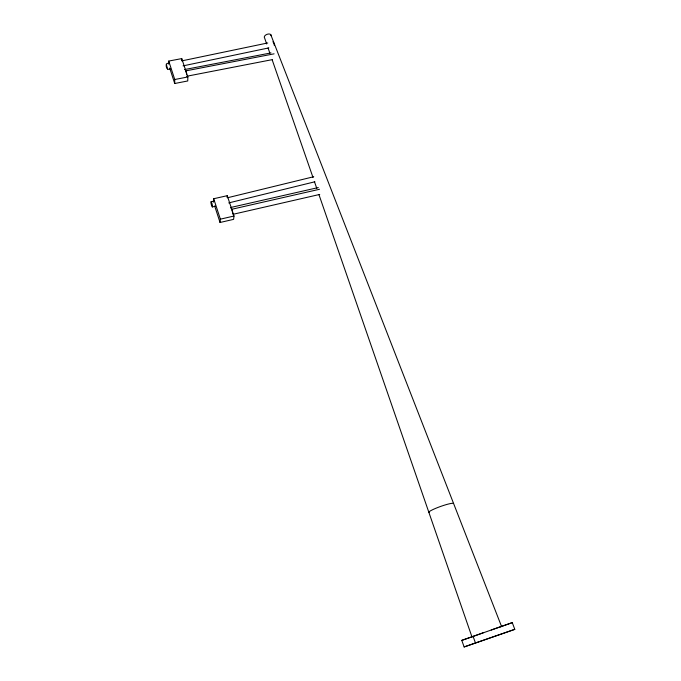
<?xml version="1.0" encoding="UTF-8"?>
<svg xmlns="http://www.w3.org/2000/svg" width="681" height="681" viewBox="0 0 681 681"><rect width="100%" height="100%" fill="white"/><g stroke="black" fill="none" stroke-linecap="round" stroke-linejoin="round"><path stroke-width="1.02" d="M174.728 83.508L174.753 79.507L168.735 61.069L181.75 58.6L187.845 76.962L187.743 80.962L174.728 83.508L169.68 68.049M181.716 60.635L181.75 58.6M213.417 202.155L213.698 198.733L227.258 195.685L234.009 216.03L233.6 219.359L220.048 222.483L214.685 206.028M220.048 222.483L220.372 219.163L213.698 198.733M227.071 197.405L227.258 195.685M169.399 63.461C163.823 61.579 166.343 72.526 170.633 68.483M167.535 69.13L166.292 64.108M501.105 626.58L501.522 626.409L270.757 34.637M461.778 640.378L512.265 622.621L514.793 629.346L464.136 646.95L461.778 640.378L472.742 636.548M500.62 626.792L512.265 622.621M483.263 632.777L471.924 636.803L318.904 194.502M464.136 646.95L514.793 629.346M491.231 629.993L501.522 626.409M212.344 206.939A2.664 0.451 75.7 0 0 211.8 203.091A2.664 0.451 75.7 0 0 210.991 203.04A2.664 0.451 75.7 0 0 212.344 206.939L215.417 206.181M228.748 202.912L314.877 181.784M211.076 201.772L214.157 201.023M227.497 197.762L313.728 176.728M233.379 214.226L319.729 194.434M220.372 219.163L234.009 216.03M230.782 207.467L318.299 187.556M231.77 209.28L319.483 189.284M183.044 65.878L268.867 47.883M181.818 60.873L267.735 42.963M186.551 76.289L272.409 59.613M174.753 79.507L187.845 76.962M185.002 69.479L270.995 52.914M185.828 70.867L274.085 53.833M473.057 636.326L475.534 643.145M266.68 43.984L264.594 37.966A3.558 2.06 -21.3 0 1 267.088 34.314A3.558 2.06 -21.3 0 1 271.055 35.667M268.076 48.002L269.812 53.016M272.247 60.039L312.988 177.443M314.375 181.452L316.81 188.475M168.735 61.069L168.735 64.133M184.9 69.692A3.499 0.57 77.9 0 1 185.709 70.526A3.499 0.57 77.9 0 1 186.603 74.28M272.911 41.882A2.528 0.63 78.3 0 1 273.081 41.873M273.277 42.043A2.528 0.63 78.3 0 1 274.256 45.278M230.553 207.901A3.592 0.647 76.7 0 1 231.361 208.233A3.592 0.647 76.7 0 1 232.434 211.953M232.553 212.787A3.592 0.647 76.7 0 1 232.587 214.038M429.268 512.589A13.135 1.609 -19.6 0 1 437.917 507.447A13.135 1.609 -19.6 0 1 453.163 503.31"/></g></svg>
